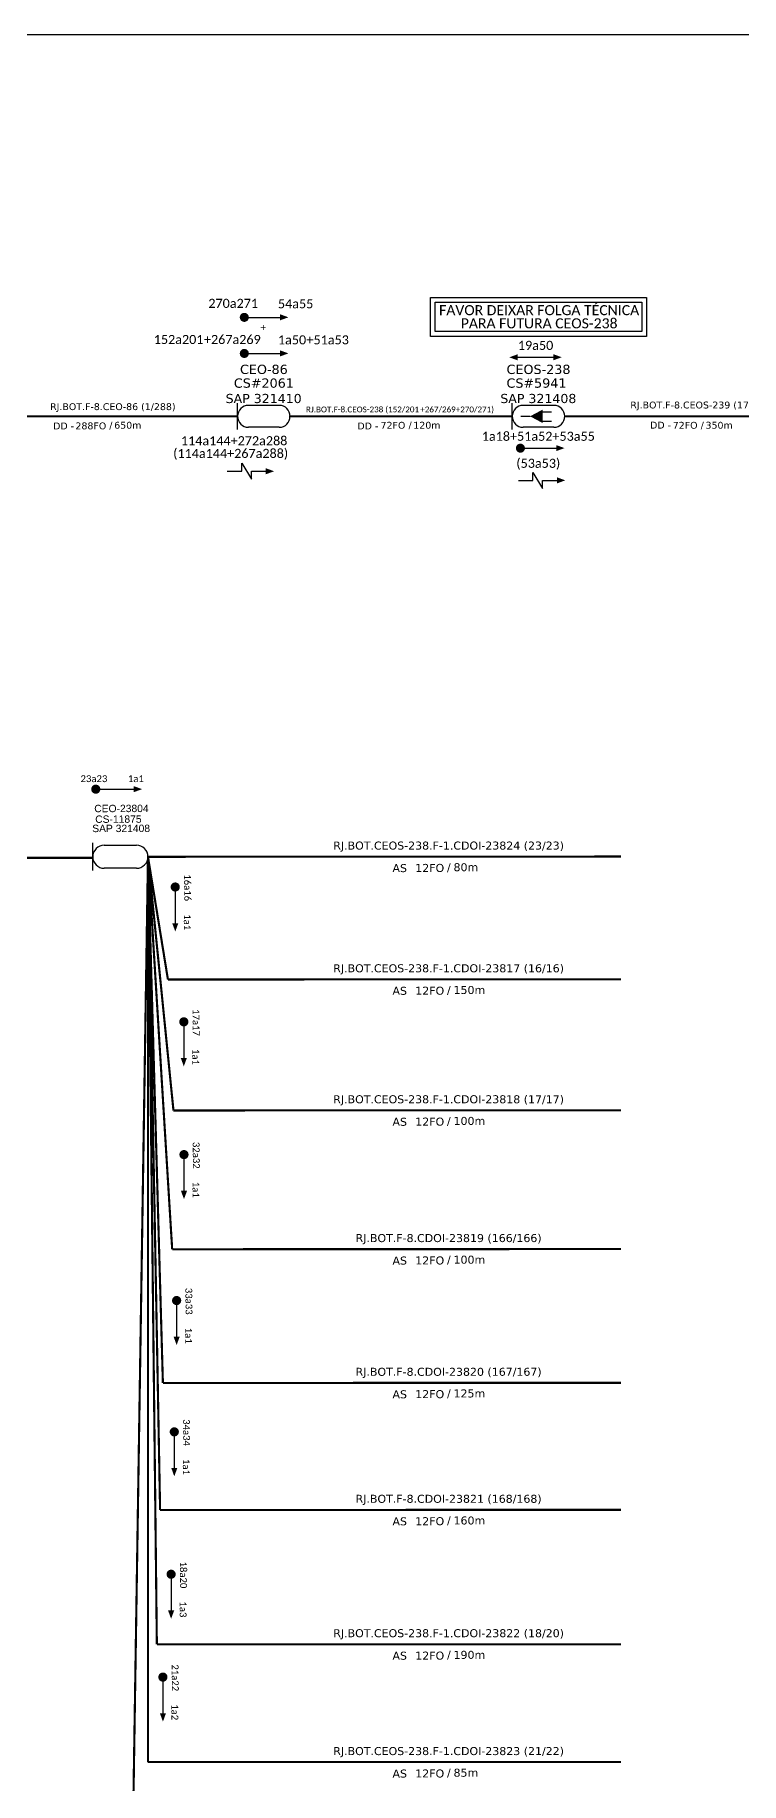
# Model space of a CAD drawing. Header units: inches. Extents: x 38 to 2658, y 14 to 608.
# Drawn here: x 488.1 to 642.4, y 226 to 608.3 of the extents above; entities that cross this region are included whole.
import ezdxf
from ezdxf.enums import TextEntityAlignment as Align

# ---------------------------------------------------------------- set-up
doc = ezdxf.new("R2010")
doc.units = ezdxf.units.IN
doc.header["$MEASUREMENT"] = 0
doc.layers.add("20.0-LEGENDA DOS CDO'S", color=1, linetype='Continuous', lineweight=0)
doc.layers.add('40.1-ETIQUETAS', color=1, linetype='Continuous', lineweight=20)
for name, color, linetype in [('20.4-CEOS', 1, 'Continuous'), ('20.5-CABO AÉREO', 1, 'Continuous'), ('30.4-Selo', 7, 'Continuous'), ('CAP a instalar', 1, 'Continuous'), ('SETA', 7, 'Continuous')]:
    doc.layers.add(name, color=color, linetype=linetype)
doc.styles.add('ARIAL', font='arial.ttf')
doc.styles.add('MtXpl_Calibri', font='calibri.ttf')
doc.styles.add('siredit', font='verdana.ttf')
doc.linetypes.add('FENCELINE1', pattern='A,0.25,-0.1,[133,ltypeshp.shx,S=0.1,R=0,X=-0.1,Y=0],-0.1,1', length=1.45)

# ---------------------------------------------------------------- blocks, each defined once
blk = doc.blocks.new('ETIQUETA_RS5F')
at = {"layer": '40.1-ETIQUETAS', "color": 0, "style": 'siredit'}
blk.add_text('/', height=1.5, dxfattribs=at).set_placement((1.58, -1.95), align=Align.MIDDLE_RIGHT)
for tag, p in [('ETIQUETA_R_PRIMARIA', (1.21, 4.1)), ('ETIQUETA_R_SECUNDARIA', (1.21, 2.1)), ('F_ATIVAS/F_MORTAS', (1.14, -4.24))]:
    blk.add_attdef(tag, text='', height=1.5, dxfattribs=at).set_placement(p, align=Align.MIDDLE_CENTER)
for tag, p in [('TIPO_CABO', (-6.58, -2.12)), ('CAP_CABO', (0.4, -2.09))]:
    blk.add_attdef(tag, text='', height=1.5, dxfattribs=at).set_placement(p, align=Align.MIDDLE_RIGHT)
blk.add_attdef('METROS', text='', height=1.5, dxfattribs=at).set_placement((2.14, -1.95), align=Align.MIDDLE_LEFT)
for tag, p in [('FUSÃO_1', (0.85, -8.39)), ('FUSÃO_2', (0.85, -10.6)), ('FUSÃO_3', (0.85, -12.93)), ('FUSÃO_4', (0.85, -15.14)), ('FUSÃO_5', (0.85, -17.16))]:
    blk.add_attdef(tag, text='', height=1.5, dxfattribs=at).set_placement(p, align=Align.CENTER)

msp = doc.modelspace()

# ---------------------------------------------------------------- linework, layer by layer
msp.add_lwpolyline([(37.9, 14.26), (876.47, 14.26), (876.47, 608.26), (37.9, 608.26), (37.9, 14.26)])
at = {"color": 7, "ltscale": 9e-07}
for points in [[(574.56, 550.88), (621.8, 550.88), (621.8, 542.36), (574.56, 542.36)], [(575.61, 549.83), (620.75, 549.83), (620.75, 543.41), (575.61, 543.41)]]:
    msp.add_lwpolyline(points, close=True, dxfattribs=at)
at = {"color": 7}
for points, const_width in [([(533.38, 546.51, 1), (534.37, 546.51, 1)], 0.99), ([(533.38, 538.62, 1), (534.37, 538.62, 1)], 0.99), ([(593.72, 517.9, 1), (594.71, 517.9, 1)], 0.99), ([(500.91, 443.34, 1), (501.91, 443.34, 1)], 1), ([(518.78, 422.45, 1), (518.78, 421.45, 1)], 1)]:
    msp.add_lwpolyline(points, format="xyb", close=True, dxfattribs=dict(at, const_width=const_width))
for points in [[(533.32, 512.86), (533.32, 514.61), (535.41, 511.11), (535.41, 512.86)], [(596.96, 510.87), (596.96, 512.62), (599.06, 509.12), (599.06, 510.87)]]:
    msp.add_lwpolyline(points, dxfattribs=at)
at = {"const_width": 1}
for points in [[(520.65, 392.97, 1), (520.65, 391.97, 1)], [(520.69, 363.94, 1), (520.69, 362.94, 1)], [(519.08, 332.03, 1), (519.08, 331.03, 1)], [(518.57, 303.32, 1), (518.57, 302.32, 1)], [(517.88, 272.18, 1), (517.88, 271.18, 1)], [(516.08, 249.69, 1), (516.08, 248.69, 1)]]:
    msp.add_lwpolyline(points, format="xyb", close=True, dxfattribs=at)
at = {"layer": '20.4-CEOS', "color": 7}
for p, q in [((541.51, 527.27), (534.79, 527.27)), ((601.53, 527.27), (594.81, 527.27)), ((541.51, 522.48), (534.79, 522.48)), ((601.53, 522.48), (594.81, 522.48)), ((500.75, 425.53), (500.75, 431.58)), ((503.26, 431.07), (510.31, 431.07)), ((510.31, 426.04), (503.26, 426.04))]:
    msp.add_line(p, q, dxfattribs=at)
for points in [[(532.4, 521.99), (532.4, 527.76)], [(592.42, 521.99), (592.42, 527.76)], [(594.28, 524.87), (596.32, 524.87)], [(598.97, 525.82), (601, 525.82)], [(598.97, 523.83), (601, 523.83)]]:
    msp.add_lwpolyline(points, dxfattribs=at)
msp.add_lwpolyline([(596.32, 524.87, 0, 2.95, 0), (599.09, 524.87, 2.95, 2.95, 0)], format="xyseb", dxfattribs=at)
for centre, radius, start, end in [((534.79, 524.87), 2.39, 90, 270), ((541.51, 524.87), 2.39, 270, 90), ((594.81, 524.87), 2.39, 90, 270), ((601.53, 524.87), 2.39, 270, 90), ((503.26, 428.56), 2.51, 90, 270), ((510.31, 428.56), 2.51, 270, 90)]:
    msp.add_arc(centre, radius, start, end, dxfattribs=at)
at = {"layer": '20.5-CABO AÉREO', "color": 7, "ltscale": 50, "const_width": 0.4}
for points in [[(543.66, 524.87), (592.42, 524.87)], [(603.92, 524.87), (662.28, 524.87)]]:
    msp.add_lwpolyline(points, dxfattribs=at)
at = {"layer": '40.1-ETIQUETAS', "color": 0, "const_width": 0.4}
msp.add_lwpolyline([(474.14, 524.87), (532.4, 524.87)], dxfattribs=at)
at = {"layer": 'CAP a instalar', "color": 7, "linetype": 'FENCELINE1', "ltscale": 7, "const_width": 0.467}
for points in [[(362.09, 428.32), (500.74, 428.32)], [(512.82, 428.57), (509.36, 204.3), (616.02, 204.3)]]:
    msp.add_lwpolyline(points, dxfattribs=at)
at = {"layer": 'CAP a instalar', "color": 8, "linetype": 'FENCELINE1', "ltscale": 7, "const_width": 0.467}
for points in [[(512.82, 428.56), (616.2, 428.61)], [(512.82, 428.56), (512.82, 230.57)], [(518.39, 373.09), (512.82, 428.56)], [(514.76, 256.35), (512.82, 428.56)], [(512.82, 428.56), (515.47, 285.73)], [(516.08, 313.5), (512.82, 428.56)], [(512.82, 428.56), (518.11, 342.74)], [(517.18, 401.73), (512.82, 428.56)], [(517.18, 401.73), (616.2, 401.77)], [(518.39, 373.09), (616.2, 373.14)], [(518.11, 342.74), (616.2, 342.79)], [(516.08, 313.5), (616.2, 313.55)], [(515.47, 285.73), (616.2, 285.77)], [(616.2, 256.35), (514.76, 256.35)], [(512.82, 230.62), (616.2, 230.62)]]:
    msp.add_lwpolyline(points, dxfattribs=at)
at = {"layer": 'SETA', "color": 7}
for points in [[(533.87, 546.51), (542.38, 546.51)], [(533.87, 538.62), (542.38, 538.62)], [(593.6, 537.77), (602.11, 537.77)], [(594.22, 517.9), (602.73, 517.9)], [(530.16, 512.86), (533.32, 512.86)], [(535.41, 512.86), (538.57, 512.86)], [(593.8, 510.87), (596.96, 510.87)], [(599.06, 510.87), (602.22, 510.87)], [(501.79, 443.33), (510.39, 443.33)]]:
    msp.add_lwpolyline(points, dxfattribs=at)
at = {"layer": 'SETA'}
for points in [[(518.78, 421.95), (518.77, 413.35)], [(520.65, 392.47), (520.64, 383.88)], [(520.69, 363.44), (520.68, 354.84)], [(519.08, 331.53), (519.07, 322.93)], [(518.57, 302.82), (518.56, 294.23)], [(517.88, 271.68), (517.87, 263.08)], [(516.08, 249.19), (516.07, 240.59)]]:
    msp.add_lwpolyline(points, dxfattribs=at)
at = {"layer": 'SETA', "color": 7}
for points in [[(541.7, 547.18), (543.52, 546.52), (541.7, 545.86)], [(541.7, 539.29), (543.52, 538.63), (541.7, 537.97)], [(593.6, 538.43), (591.79, 537.77), (593.6, 537.11)], [(601.43, 538.45), (603.25, 537.79), (601.43, 537.13)], [(602.05, 518.58), (603.86, 517.92), (602.05, 517.26)], [(538.57, 513.52), (540.39, 512.86), (538.57, 512.2)], [(602.22, 511.53), (604.03, 510.87), (602.22, 510.21)], [(509.7, 444.01), (511.53, 443.35), (509.7, 442.68)]]:
    msp.add_solid(points, dxfattribs=at)
at = {"layer": 'SETA'}
for points in [[(519.45, 414.04), (518.79, 412.21), (518.12, 414.04)], [(521.32, 384.57), (520.65, 382.73), (519.98, 384.57)], [(521.36, 355.53), (520.69, 353.7), (520.02, 355.53)], [(519.75, 323.62), (519.08, 321.79), (518.42, 323.62)], [(519.24, 294.92), (518.57, 293.08), (517.91, 294.92)], [(518.55, 263.77), (517.88, 261.94), (517.21, 263.77)], [(516.75, 241.28), (516.09, 239.45), (515.42, 241.28)]]:
    msp.add_solid(points, dxfattribs=at)

# ---------------------------------------------------------------- block references
at = {"layer": '40.1-ETIQUETAS', "color": 8}
ref = msp.add_blockref('ETIQUETA_RS5F', (577.14, 428.56), dxfattribs=dict(at, xscale=1.166399984969757, yscale=1.166399985551834, zscale=1.16639998499977))
ref.add_attrib('ETIQUETA_R_SECUNDARIA', 'RJ.BOT.CEOS-238.F-1.CDOI-23824 (23/23)', dxfattribs={"layer": '30.4-Selo', "color": 0, "height": 1.7496, "style": 'siredit'}).set_placement((578.52, 431.01), align=Align.MIDDLE_CENTER)
ref.add_attrib('TIPO_CABO', 'AS', dxfattribs={"color": 0, "height": 1.75, "style": 'siredit'}).set_placement((569.42, 426.09), align=Align.MIDDLE_RIGHT)
ref.add_attrib('CAP_CABO', '12FO', dxfattribs={"color": 0, "height": 1.75, "style": 'siredit'}).set_placement((577.56, 426.12), align=Align.MIDDLE_RIGHT)
ref.add_attrib('METROS', '80m', dxfattribs={"color": 0, "height": 1.75, "style": 'siredit'}).set_placement((579.6, 426.28), align=Align.MIDDLE_LEFT)
ref = msp.add_blockref('ETIQUETA_RS5F', (577.14, 401.72), dxfattribs=dict(at, xscale=1.166399984969757, yscale=1.166399985551834, zscale=1.16639998499977))
ref.add_attrib('ETIQUETA_R_SECUNDARIA', 'RJ.BOT.CEOS-238.F-1.CDOI-23817 (16/16)', dxfattribs={"layer": '30.4-Selo', "color": 0, "height": 1.7496, "style": 'siredit'}).set_placement((578.52, 404.18), align=Align.MIDDLE_CENTER)
ref.add_attrib('TIPO_CABO', 'AS', dxfattribs={"color": 0, "height": 1.75, "style": 'siredit'}).set_placement((569.42, 399.26), align=Align.MIDDLE_RIGHT)
ref.add_attrib('CAP_CABO', '12FO', dxfattribs={"color": 0, "height": 1.75, "style": 'siredit'}).set_placement((577.56, 399.28), align=Align.MIDDLE_RIGHT)
ref.add_attrib('METROS', '150m', dxfattribs={"color": 0, "height": 1.75, "style": 'siredit'}).set_placement((579.6, 399.44), align=Align.MIDDLE_LEFT)
ref = msp.add_blockref('ETIQUETA_RS5F', (577.14, 373.09), dxfattribs=dict(at, xscale=1.166399984969757, yscale=1.166399985551834, zscale=1.16639998499977))
ref.add_attrib('ETIQUETA_R_SECUNDARIA', 'RJ.BOT.CEOS-238.F-1.CDOI-23818 (17/17)', dxfattribs={"layer": '30.4-Selo', "color": 0, "height": 1.7496, "style": 'siredit'}).set_placement((578.52, 375.54), align=Align.MIDDLE_CENTER)
ref.add_attrib('TIPO_CABO', 'AS', dxfattribs={"color": 0, "height": 1.75, "style": 'siredit'}).set_placement((569.42, 370.62), align=Align.MIDDLE_RIGHT)
ref.add_attrib('CAP_CABO', '12FO', dxfattribs={"color": 0, "height": 1.75, "style": 'siredit'}).set_placement((577.56, 370.65), align=Align.MIDDLE_RIGHT)
ref.add_attrib('METROS', '100m', dxfattribs={"color": 0, "height": 1.75, "style": 'siredit'}).set_placement((579.6, 370.81), align=Align.MIDDLE_LEFT)
ref = msp.add_blockref('ETIQUETA_RS5F', (577.14, 342.74), dxfattribs=dict(at, xscale=1.166399984969757, yscale=1.166399985551834, zscale=1.16639998499977))
ref.add_attrib('ETIQUETA_R_SECUNDARIA', 'RJ.BOT.F-8.CDOI-23819 (166/166)', dxfattribs={"layer": '30.4-Selo', "color": 0, "height": 1.7496, "style": 'siredit'}).set_placement((578.52, 345.19), align=Align.MIDDLE_CENTER)
ref.add_attrib('TIPO_CABO', 'AS', dxfattribs={"color": 0, "height": 1.75, "style": 'siredit'}).set_placement((569.42, 340.27), align=Align.MIDDLE_RIGHT)
ref.add_attrib('CAP_CABO', '12FO', dxfattribs={"color": 0, "height": 1.75, "style": 'siredit'}).set_placement((577.56, 340.3), align=Align.MIDDLE_RIGHT)
ref.add_attrib('METROS', '100m', dxfattribs={"color": 0, "height": 1.75, "style": 'siredit'}).set_placement((579.6, 340.46), align=Align.MIDDLE_LEFT)
ref = msp.add_blockref('ETIQUETA_RS5F', (577.14, 313.5), dxfattribs=dict(at, xscale=1.166399984969757, yscale=1.166399985551834, zscale=1.16639998499977))
ref.add_attrib('ETIQUETA_R_SECUNDARIA', 'RJ.BOT.F-8.CDOI-23820 (167/167)', dxfattribs={"layer": '30.4-Selo', "color": 0, "height": 1.7496, "style": 'siredit'}).set_placement((578.52, 315.95), align=Align.MIDDLE_CENTER)
ref.add_attrib('TIPO_CABO', 'AS', dxfattribs={"color": 0, "height": 1.75, "style": 'siredit'}).set_placement((569.42, 311.03), align=Align.MIDDLE_RIGHT)
ref.add_attrib('CAP_CABO', '12FO', dxfattribs={"color": 0, "height": 1.75, "style": 'siredit'}).set_placement((577.56, 311.06), align=Align.MIDDLE_RIGHT)
ref.add_attrib('METROS', '125m', dxfattribs={"color": 0, "height": 1.75, "style": 'siredit'}).set_placement((579.6, 311.22), align=Align.MIDDLE_LEFT)
ref = msp.add_blockref('ETIQUETA_RS5F', (577.14, 285.72), dxfattribs=dict(at, xscale=1.166399984969757, yscale=1.166399985551834, zscale=1.16639998499977))
ref.add_attrib('ETIQUETA_R_SECUNDARIA', 'RJ.BOT.F-8.CDOI-23821 (168/168)', dxfattribs={"layer": '30.4-Selo', "color": 0, "height": 1.7496, "style": 'siredit'}).set_placement((578.52, 288.18), align=Align.MIDDLE_CENTER)
ref.add_attrib('TIPO_CABO', 'AS', dxfattribs={"color": 0, "height": 1.75, "style": 'siredit'}).set_placement((569.42, 283.25), align=Align.MIDDLE_RIGHT)
ref.add_attrib('CAP_CABO', '12FO', dxfattribs={"color": 0, "height": 1.75, "style": 'siredit'}).set_placement((577.56, 283.28), align=Align.MIDDLE_RIGHT)
ref.add_attrib('METROS', '160m', dxfattribs={"color": 0, "height": 1.75, "style": 'siredit'}).set_placement((579.6, 283.44), align=Align.MIDDLE_LEFT)
ref = msp.add_blockref('ETIQUETA_RS5F', (577.14, 256.34), dxfattribs=dict(at, xscale=1.166399984969757, yscale=1.166399985551834, zscale=1.16639998499977))
ref.add_attrib('ETIQUETA_R_SECUNDARIA', 'RJ.BOT.CEOS-238.F-1.CDOI-23822 (18/20)', dxfattribs={"layer": '30.4-Selo', "color": 0, "height": 1.7496, "style": 'siredit'}).set_placement((578.52, 258.79), align=Align.MIDDLE_CENTER)
ref.add_attrib('TIPO_CABO', 'AS', dxfattribs={"color": 0, "height": 1.75, "style": 'siredit'}).set_placement((569.42, 253.87), align=Align.MIDDLE_RIGHT)
ref.add_attrib('CAP_CABO', '12FO', dxfattribs={"color": 0, "height": 1.75, "style": 'siredit'}).set_placement((577.56, 253.89), align=Align.MIDDLE_RIGHT)
ref.add_attrib('METROS', '190m', dxfattribs={"color": 0, "height": 1.75, "style": 'siredit'}).set_placement((579.6, 254.06), align=Align.MIDDLE_LEFT)
ref = msp.add_blockref('ETIQUETA_RS5F', (577.14, 230.57), dxfattribs=dict(at, xscale=1.166399984969757, yscale=1.166399985551834, zscale=1.16639998499977))
ref.add_attrib('ETIQUETA_R_SECUNDARIA', 'RJ.BOT.CEOS-238.F-1.CDOI-23823 (21/22)', dxfattribs={"layer": '30.4-Selo', "color": 0, "height": 1.7496, "style": 'siredit'}).set_placement((578.52, 233.02), align=Align.MIDDLE_CENTER)
ref.add_attrib('TIPO_CABO', 'AS', dxfattribs={"color": 0, "height": 1.75, "style": 'siredit'}).set_placement((569.42, 228.1), align=Align.MIDDLE_RIGHT)
ref.add_attrib('CAP_CABO', '12FO', dxfattribs={"color": 0, "height": 1.75, "style": 'siredit'}).set_placement((577.56, 228.12), align=Align.MIDDLE_RIGHT)
ref.add_attrib('METROS', '85m', dxfattribs={"color": 0, "height": 1.75, "style": 'siredit'}).set_placement((579.6, 228.29), align=Align.MIDDLE_LEFT)

# ---------------------------------------------------------------- texts
at = {"color": 7, "lineweight": 0, "style": 'MtXpl_Calibri'}
for s, p in [('270a271', (526.01, 548.58)), ('54a55', (541.22, 548.49)), ('+267a269', (525.06, 540.68)), ('152a201', (514.08, 540.68)), ('1a50', (541.22, 540.6)), ('+51a53', (547.46, 540.6))]:
    msp.add_text(s, height=1.98, rotation=360, dxfattribs=at).set_placement(p)
for s, height, p in [('+', 1.5, (537.43, 543.57)), ('RJ.BOT.F-8.CEOS-238 (152/201', 1.2672, (547.35, 525.74)), ('+267/269+270/271)', 1.2672, (572.33, 525.74)), ('1a18+51a52+53a55', 1.98, (585.77, 519.52)), ('(53a53)', 1.98, (593.32, 513.61))]:
    msp.add_text(s, height=height, dxfattribs=at).set_placement(p)
at = {"color": 7, "attachment_point": 5}
for s, insert, char_height, width in [('{\\fCalibri|b0|i0|c0|p34;FAVOR DEIXAR FOLGA TÉCNICA}', (598.31, 548.07), 2.2, 46.8706), ('{\\fCalibri|b0|i0|c0|p34;PARA FUTURA CEOS-238}', (598.31, 545.19), 2.2, 46.8706), ('{\\fCalibri|b0|i0|c0|p34;\\C7;19a50}', (597.53, 540.37), 1.98, 25.1052), ('\\fCalibri|b0|i0|c0|p34;114a144+272a288', (531.65, 519.52), 1.98, 25.1052), ('{\\fCalibri|b0|i0|c0|p34;(114a144+267a288)}', (530.89, 516.55), 1.98, 39.9065), ('\\fCalibri|b0|i0|c0|p34;23a23', (501.01, 445.63), 1.5, 25.3588), ('\\fCalibri|b0|i0|c0|p34;1a1', (510.17, 445.63), 1.5, 25.3588)]:
    msp.add_mtext(s, dxfattribs=dict(at, insert=insert, char_height=char_height, width=width))
at = {"color": 7, "insert": (521.47, 421.8), "char_height": 1.5, "width": 25.3588, "attachment_point": 5, "rotation": 270.6666}
msp.add_mtext('\\C7;\\fCalibri|b0|i0|c0|p34;16a16', dxfattribs=at)
at = {"char_height": 1.5, "width": 25.3588, "attachment_point": 5}
for s, insert, rotation in [('\\C7;\\fCalibri|b0|i0|c0|p34;1a1', (521.4, 414.26), 269.9383), ('\\C7;\\fCalibri|b0|i0|c0|p34;17a17', (523.33, 392.32), 270.6666), ('\\C7;\\fCalibri|b0|i0|c0|p34;1a1', (523.26, 384.79), 269.9383), ('{\\fCalibri|b0|i0|c0|p34;\\C7;32a32}', (523.37, 363.29), 270.6666), ('{\\fCalibri|b0|i0|c0|p34;\\C7;1a1}', (523.3, 355.75), 269.9383), ('{\\fCalibri|b0|i0|c0|p34;\\C7;33a33}', (521.76, 331.38), 270.6666), ('{\\fCalibri|b0|i0|c0|p34;\\C7;1a1}', (521.7, 323.84), 269.9383), ('\\pxt4;{\\fCalibri|b0|i0|c0|p34;\\C7;34a34}', (521.25, 302.67), 270.6666), ('{\\fCalibri|b0|i0|c0|p34;\\C7;1a1}', (521.19, 295.14), 269.9383), ('\\C7;\\fCalibri|b0|i0|c0|p34;18a20', (520.56, 271.53), 270.6666), ('\\C7;\\fCalibri|b0|i0|c0|p34;1a3', (520.49, 263.99), 269.9383), ('\\C7;\\fCalibri|b0|i0|c0|p34;21a22', (518.77, 249.04), 270.6666), ('\\C7;\\fCalibri|b0|i0|c0|p34;1a2', (518.7, 241.51), 269.9383)]:
    msp.add_mtext(s, dxfattribs=dict(at, insert=insert, rotation=rotation))
at = {"layer": "20.0-LEGENDA DOS CDO'S", "color": 7, "lineweight": 0, "style": 'ARIAL'}
for s, p in [('CEO-23804', (501.08, 438.31)), ('CS-11875', (501.29, 435.98)), ('SAP 321408', (500.64, 433.95))]:
    msp.add_text(s, height=1.611, rotation=0.118, dxfattribs=at).set_placement(p)
at = {"layer": '20.4-CEOS', "color": 7, "style": 'siredit'}
for s, height, p in [('CEO-86', 2.028, (538.15, 535.14)), ('CEOS-238', 2.028, (598.17, 535.14)), ('CS#2061', 2.028, (538.15, 532.14)), ('CS#5941 ', 2.028, (598.17, 532.14)), ('SAP 321410', 2, (538.1, 528.77)), ('SAP 321408', 2, (598.13, 528.77))]:
    msp.add_text(s, height=height, dxfattribs=at).set_placement(p, align=Align.MIDDLE_CENTER)
at = {"layer": '40.1-ETIQUETAS', "color": 7, "style": 'siredit'}
for s, p in [('RJ.BOT.F-8.CEO-86 (1/288)', (505.14, 526.98)), ('RJ.BOT.F-8.CEOS-239 (170/201)', (634.56, 527.34))]:
    msp.add_text(s, height=1.5, dxfattribs=at).set_placement(p, align=Align.MIDDLE_CENTER)
for s, p in [('/', (505.06, 522.92)), ('72FO', (569.07, 522.91)), ('/', (570.45, 522.96)), ('DD - ', (627.78, 522.94)), ('72FO', (632.93, 522.91)), ('/', (634.31, 522.96)), ('DD - ', (497.32, 522.76)), ('288FO', (503.7, 522.78)), ('DD - ', (563.81, 522.75))]:
    msp.add_text(s, height=1.5, dxfattribs=at).set_placement(p, align=Align.MIDDLE_RIGHT)
for s, p in [('650m', (505.44, 522.92)), ('120m', (570.81, 522.92)), ('350m', (634.67, 522.92))]:
    msp.add_text(s, height=1.5, dxfattribs=at).set_placement(p, align=Align.MIDDLE_LEFT)

doc.saveas('drawing.dxf')
